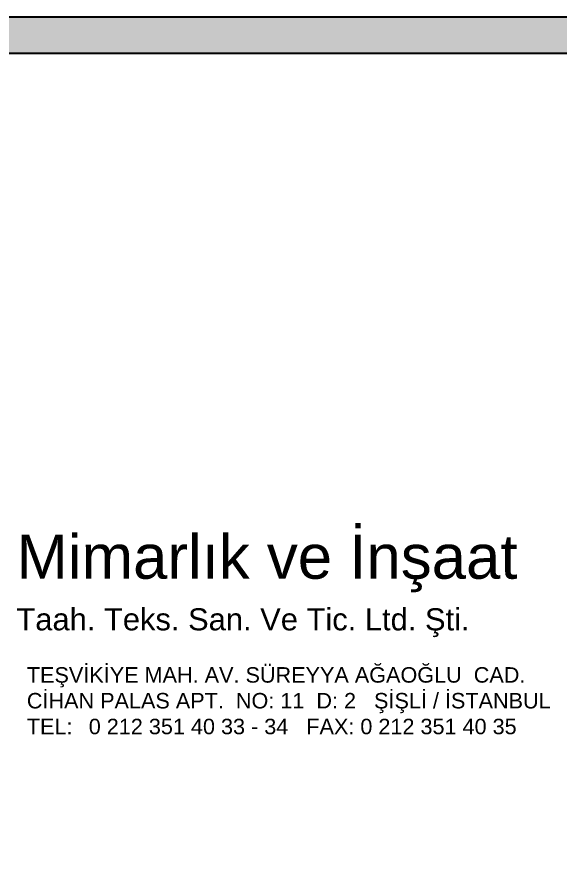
# Model space of a CAD drawing. Header units: millimetres. Extents: x 1287 to 21021, y -1522 to 4173.
# Drawn here: x 1560.8 to 1858.7, y 3594.6 to 4059.7 of the extents above; entities that cross this region are included whole.
import ezdxf

# ---------------------------------------------------------------- set-up
doc = ezdxf.new("R2010")
doc.units = ezdxf.units.MM
doc.styles.get("Standard").update_dxf_attribs({"font": 'arial.ttf'})

# ---------------------------------------------------------------- blocks, each defined once
blk = doc.blocks.new('logo2')
at = {"lineweight": 40, "insert": (17089.06, 10550.75), "char_height": 30, "width": 7888.9817, "attachment_point": 1, "rotation": 0}
blk.add_mtext('\\A1;Mimarlık ve İnşaat\\P{\\H0.5x;Taah. Teks. San. Ve Tic. Ltd. Şti.}', dxfattribs=at)

msp = doc.modelspace()

# ---------------------------------------------------------------- hatches: boundary and pattern name
h = msp.add_hatch(color=256)
h.dxf.hatch_style = 1
h.paths.add_polyline_path([(5942.638, 584.53), (5942.638, 4059.675), (1286.5, 4059.675), (1286.5, 584.53)])
h.paths.add_polyline_path([(1306.5, 604.53), (1306.5, 4039.675), (5922.638, 4039.675), (5922.638, 604.53)], flags=16)
h.paths.add_polyline_path([(1863.755, 778.27), (1864.529, 3865.935), (1879.919, 3865.935), (1879.145, 778.27)], flags=0)
h.paths.add_polyline_path([(1359.5, 1487.424), (1359.498, 1502.885), (1812.22, 1502.885), (1812.22, 1487.495)], flags=0)
h.paths.add_polyline_path([(1424.14, 1558.408), (1424.14, 1881.292), (1527.463, 1881.292), (1527.463, 1558.408)], flags=0)
h.paths.add_polyline_path([(1415.53, 1891.8), (1381.089, 1891.8), (1398.31, 1921.935)], flags=0)
h.paths.add_polyline_path([(1359.498, 1969.703), (1359.5, 1985.164), (1812.22, 1985.093), (1812.22, 1969.703)], flags=0)
h.paths.add_polyline_path([(1359.383, 2302.178), (1359.386, 2317.639), (1812.106, 2317.568), (1812.106, 2302.178)], flags=0)
h.paths.add_polyline_path([(1359.419, 2537.898), (1359.421, 2553.359), (1812.141, 2553.288), (1812.141, 2537.898)], flags=0)
h.paths.add_polyline_path([(1359.454, 2763.088), (1359.456, 2778.549), (1812.176, 2778.478), (1812.176, 2763.088)], flags=0)
h.paths.add_polyline_path([(1359.498, 2988.278), (1359.5, 3003.739), (1812.22, 3003.668), (1812.22, 2988.278)], flags=0)
h.paths.add_polyline_path([(1359.498, 3269.753), (1359.5, 3285.214), (1812.22, 3285.143), (1812.22, 3269.753)], flags=0)
h.paths.add_polyline_path([(1359.498, 3569.858), (1359.5, 3585.319), (1812.22, 3585.248), (1812.22, 3569.858)], flags=0)
h.paths.add_polyline_path([(1354.825, 797.747), (1849.942, 797.747), (1849.942, 1365.654), (1354.825, 1365.654)], flags=8)
h.paths.add_polyline_path([(1376.632, 1385.998), (1498.599, 1385.998), (1498.599, 1444.419), (1376.632, 1444.419)], flags=8)
h.paths.add_polyline_path([(1426.929, 2022.407), (1763.728, 2022.407), (1763.728, 2188.461), (1426.929, 2188.461)], flags=8)
h.paths.add_polyline_path([(1376.755, 3510.142), (1630.784, 3510.142), (1630.784, 3568.563), (1376.755, 3568.563)], flags=8)
h.paths.add_polyline_path([(1533.884, 1885.056), (1656.424, 1885.056), (1656.424, 1922.23), (1533.884, 1922.23)], flags=8)
h.paths.add_polyline_path([(1440.205, 1884.623), (1513.108, 1884.623), (1513.108, 1921.797), (1440.205, 1921.797)], flags=8)
h.paths.add_polyline_path([(1563.537, 3656.935), (1855.678, 3656.935), (1855.678, 3704.668), (1563.537, 3704.668)], flags=8)

# ---------------------------------------------------------------- linework, layer by layer
for points in [[(5942.638, 584.53), (1286.5, 584.53), (1286.5, 4059.675), (5942.638, 4059.675)], [(5922.638, 604.53), (1306.5, 604.53), (1306.5, 4039.675), (5922.638, 4039.675)]]:
    msp.add_lwpolyline(points, close=True)

# ---------------------------------------------------------------- block references
at = {"xscale": 0.81, "yscale": 0.81, "zscale": 0.81}
msp.add_blockref('logo2', (-12281.608, -4770.911), dxfattribs=at)

# ---------------------------------------------------------------- texts
at = {"lineweight": 40, "insert": (1566.255, 3702.315), "char_height": 8.505, "attachment_point": 1}
msp.add_mtext_dynamic_manual_height_columns('TEŞVİKİYE MAH. AV. SÜREYYA AĞAOĞLU  CAD. \\PCİHAN PALAS APT.  NO: 11  D: 2   ŞİŞLİ / İSTANBUL\\PTEL:^I0 212 351 40 33 - 34   FAX: 0 212 351 40 35 ', width=374.63908, gutter_width=772.5, heights=[95.855], dxfattribs=at)

doc.saveas('drawing.dxf')
